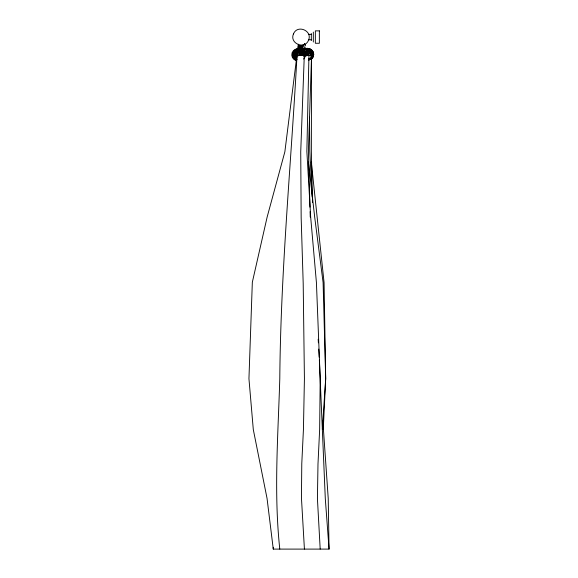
<?xml version="1.0" encoding="UTF-8"?>
<svg xmlns="http://www.w3.org/2000/svg" width="578" height="578" viewBox="0 0 578 578"><rect width="100%" height="100%" fill="white"/><g stroke="black" fill="none" stroke-linecap="round" stroke-linejoin="round"><path stroke-width="0.87" d="M322.806 420.394L328.225 498.467L329.055 549.1L273.271 549.1L273.278 547.323M311.556 59.007L311.34 151.27L312.517 202.567M308.948 55.423L306.86 151.393L310.668 217.025L316.426 282.671L320.19 378.677L319.656 429.31L317.987 463.997L317.423 498.633L320.19 549.1M311.506 57.215L308.414 151.342L309.974 207.148M298.479 47.772L298.53 46.645M298.862 51.998L298.884 51.464M299.671 46.695L299.722 45.575M323.261 429.31L325.689 378.677L324.077 282.591L311.289 161.956M297.027 55.423C291.196 163.177 280.698 270.685 279.788 378.677C278.105 435.48 273.69 492.377 279.788 549.1M329.055 549.1L325.298 498.59L322.336 429.331L325.689 378.677L323.102 282.599L314.678 216.981L308.414 162.035M298.14 47.728L298.443 44.419M298.306 47.793L298.515 45.554M298.038 47.533L298.364 44.224M298.32 50.532L298.407 49.657M298.501 48.668L298.609 47.591M299.18 47.649L299.397 45.409M305.856 51.724L306.485 52.107L306.694 51.391M305.025 51.753C306.311 53.154 305.35 50.459 305.408 52.063M301.998 52.128L301.998 51.767M306.629 51.543L307.583 51.341L307.236 51.977M298.472 51.724C297.952 53.133 300.625 51.601 298.588 51.673M298.869 52.331L298.01 52.266M306.246 51.167C304.823 52.591 308.096 51.391 306.022 50.553M302.034 52.331L302.619 51.731M308.731 34.34L311.318 34.34M308.731 39.788L311.318 39.788M304.816 55.423L311.564 55.423M298.176 52.323C300.011 50.98 296.16 52.28 298.754 51.738M305.263 45.416L304.505 43.487L305.09 45.402M303.082 44.73L304.49 48.906A6.011 6.004 75.7 0 0 303.204 49.737M304.808 49.852L305.09 50.683M305.314 51.363L305.487 51.876M304.866 46.645L305.184 47.721M302.236 46.5L302.453 47.606M273.271 549.1L267.043 498.38L253.301 429.555L248.945 378.677L252.333 282.245L267.144 217.039L284.853 151.833L296.926 55.423L304.295 55.423L300.733 151.747L301.167 217.798L303.197 283.473L304.418 378.677L303.436 429.367L301.781 463.585L301.449 497.954L304.418 549.1M302.294 47.721L302.077 45.481L302.07 47.736M301.933 49.845L302.027 50.712M300.936 45.597L301.16 47.83M318.182 339.235L318.384 342.819M318.745 349.09L319.201 357.161M319.359 359.848L322.336 429.331M312.221 197.127L309.786 151.263L309.49 117.226M312.409 200.725L312.51 202.524M310.097 211.649L310.249 217.053M313.327 32.093L313.327 42.035M311.318 33.546L311.318 40.583M300.928 45.489L300.928 47.736M300.632 45.489L300.632 47.736M299.498 46.616L299.498 47.736M307.814 51.63A6.011 5.867 78.7 0 1 308.659 54.621M297.554 54.794A5.137 5.014 78.7 0 1 298.176 52.215M297.973 56.073A5.137 5.014 78.7 0 1 298.393 52.172M307.084 52.071A5.137 5.014 78.7 0 1 307.612 53.306M300.163 48.949A6.011 5.968 -88.2 0 1 301.622 49.484M296.088 60.141A6.011 5.968 -88.2 0 1 297.07 49.079M298.645 49.679A5.137 5.108 -88.2 0 1 301.225 50.257M302.308 51.03A5.137 5.108 -88.2 0 1 303.84 55.936M294.549 57.569A5.137 5.108 -88.2 0 1 293.985 56.355M293.754 55.033A5.137 5.108 -88.2 0 1 294.332 52.432M298.53 49.672A5.137 5.108 -88.2 0 1 303.725 55.929M300.04 48.942A6.011 5.968 -88.2 0 1 301.506 49.484M295.972 60.134A6.011 5.968 -88.2 0 1 296.955 49.072M301.261 52.677A6.011 6.004 67.6 0 1 301.868 51.232M302.829 49.997A6.011 6.004 67.6 0 1 304.079 49.051M305.531 48.458A6.011 6.004 67.6 0 1 312.864 52.764A6.011 6.004 67.6 0 1 308.565 60.098M302.041 55.589A5.137 5.137 67.6 0 1 302.583 51.695M309.606 49.86A5.137 5.137 67.6 0 1 312.149 54.332M309.548 58.761A5.137 5.137 67.6 0 1 308.305 59.267M300.43 48.827A6.011 5.737 -89.7 0 1 304.613 50.214M306.318 52.764A6.011 5.737 -89.7 0 1 306.571 55.864M296.225 58.262A6.011 5.737 -89.7 0 1 297.634 49.896M304.079 50.878A5.137 4.906 -89.7 0 1 305.755 55.712M296.904 57.764A5.137 4.906 -89.7 0 1 298.111 50.604M299.252 49.99A5.137 4.906 -89.7 0 1 300.502 49.694M305.834 53.06A5.137 4.906 -89.7 0 1 306.109 54.368M296.615 56.579A5.137 4.906 -89.7 0 1 297.468 51.514M299.549 49.99A5.137 4.906 -89.7 0 1 300.798 49.701M300.726 48.827A6.011 5.737 -89.7 0 1 303.652 49.368M306.615 52.764A6.011 5.737 -89.7 0 1 306.875 55.864M295.51 55.343A6.011 5.737 -89.7 0 1 295.575 53.776M300.574 55.394A6.011 5.99 70.3 0 1 305.083 48.653A6.011 5.99 70.3 0 1 312.178 52.584A6.011 5.99 70.3 0 1 308.905 60.004M301.355 55.286A5.137 5.123 70.3 0 1 305.213 49.527A5.137 5.123 70.3 0 1 311.275 52.894A5.137 5.123 70.3 0 1 308.479 59.238M302.988 51.81A6.011 6.004 -82.5 0 1 303.775 54.823M296.189 60.589A6.011 6.004 -82.5 0 1 297.807 48.776M300.365 50.351A5.137 5.137 -82.5 0 1 301.42 51.175M302.236 52.244A5.137 5.137 -82.5 0 1 302.908 54.816M295.185 59.223A5.137 5.137 -82.5 0 1 296.471 49.816M311.687 58.92A6.011 6.004 70.7 0 0 306.506 48.53A6.011 6.004 70.7 0 1 311.723 58.905M302.677 55.437A5.137 5.137 70.7 0 1 302.836 52.786M310.538 50.134A5.137 5.137 70.7 0 1 311.549 51.016A6.011 6.004 75.7 0 0 309.172 49.058M312.301 52.128A5.137 5.137 70.7 0 1 312.734 53.393M312.828 54.729A5.137 5.137 70.7 0 1 311.99 57.251M296.377 55.893A6.011 5.737 84.6 0 1 297.251 51.391M300.921 48.892A6.011 5.737 84.6 0 1 303.884 49.137M307.171 52.222A6.011 5.737 84.6 0 1 307.734 55.278M297.489 55.705A5.137 4.906 84.6 0 1 298.241 51.861M301.217 48.863A6.011 5.737 84.6 0 1 304.18 49.116M306.643 50.878A6.011 5.737 84.6 0 1 308.031 55.25M297.193 55.734A5.137 4.906 84.6 0 1 297.945 51.89M306.824 53.87A5.137 4.906 84.6 0 1 306.904 55.213M300.813 55.25A6.011 6.004 75.7 0 1 300.835 53.682M306.094 48.603A6.011 6.004 75.7 0 1 307.662 48.624M312.366 52.367A6.011 6.004 75.7 0 1 312.749 53.891M312.72 55.459A6.011 6.004 75.7 0 1 311.477 58.313M301.637 55.163A5.137 5.137 75.7 0 1 301.658 53.819M306.159 49.477A5.137 5.137 75.7 0 1 310.863 51.529M311.513 52.699A5.137 5.137 75.7 0 1 311.838 54M306.492 50.756A6.011 5.722 -76.6 0 1 307.648 53.581M302.67 48.581A6.011 5.722 -76.6 0 1 304.115 48.935M297.403 55.437A5.137 4.899 -76.6 0 1 298.342 51.615M306.788 50.821A6.011 5.722 -76.6 0 1 307.958 55.221M302.966 48.646A6.011 5.722 -76.6 0 1 304.418 49.007M300.257 55.329A6.011 5.867 71 0 1 301.304 50.886M305.133 48.538A6.011 5.867 71 0 1 308.168 48.913M306.586 49.383A5.137 5.014 71 0 1 311.065 55.083M306.376 49.455A5.137 5.014 71 0 1 310.856 55.156M300.047 55.401A6.011 5.867 71 0 1 302.149 49.838M296.572 60.264A6.011 5.99 88.9 0 1 294.195 58.262M293.133 55.343A6.011 5.99 88.9 0 1 297.056 49.166M304.014 51.37A6.011 5.99 88.9 0 1 304.736 52.764M305.076 54.296A6.011 5.99 88.9 0 1 305.003 55.864M296.492 60.264A6.011 5.99 88.9 0 1 294.115 58.262M293.393 56.875A6.011 5.99 88.9 0 1 296.976 49.166M303.934 51.37A6.011 5.99 88.9 0 1 304.657 52.764M304.989 54.296A6.011 5.99 88.9 0 1 304.924 55.864M304.209 54.368A5.137 5.123 88.9 0 1 304.151 55.712M303.219 51.868A5.137 5.123 88.9 0 1 303.84 53.06M304.129 54.368A5.137 5.123 88.9 0 1 304.071 55.712M296.398 59.96A6.011 5.737 -84.1 0 1 294.419 51.738A6.011 5.737 -84.1 0 1 302.294 49.592A6.011 5.737 -84.1 0 1 304.274 57.807M296.825 59.209A5.137 4.906 -84.1 0 1 294.932 52.576A5.137 4.906 -84.1 0 1 301.095 49.961A5.137 4.906 -84.1 0 1 304.064 56.131M297.121 59.238A5.137 4.906 -84.1 0 1 295.799 51.652A5.137 4.906 -84.1 0 1 303.168 51.196M303.934 52.266A5.137 4.906 -84.1 0 1 304.404 53.508M299.736 48.798A6.011 5.737 -84.1 0 1 303.638 59.079M296.695 59.989A6.011 5.737 -84.1 0 1 294.079 56.326M294.715 51.767A6.011 5.737 -84.1 0 1 298.248 48.993M299.209 55.343A6.011 5.968 89.2 0 1 300.582 50.951M307.677 49.368A6.011 5.968 89.2 0 1 308.992 50.214M310.762 52.764A6.011 5.968 89.2 0 1 311.036 55.864M300.069 55.264A5.137 5.108 89.2 0 1 300.127 53.927M306.037 49.759A5.137 5.108 89.2 0 1 310.184 55.712M305.921 49.759A5.137 5.108 89.2 0 1 310.068 55.712M299.093 55.343A6.011 5.968 89.2 0 1 299.628 52.28M300.466 50.958A6.011 5.968 89.2 0 1 301.615 49.896M293.465 33.943C289.238 43.48 304.801 49.925 308.551 40.185C312.785 30.648 297.222 24.204 293.465 33.943M299.512 51.854C300.322 53.321 301.131 50.785 299.512 51.854M319.359 30.865L315.342 30.865L315.342 43.263L319.359 43.263L319.359 30.865"/></g></svg>
